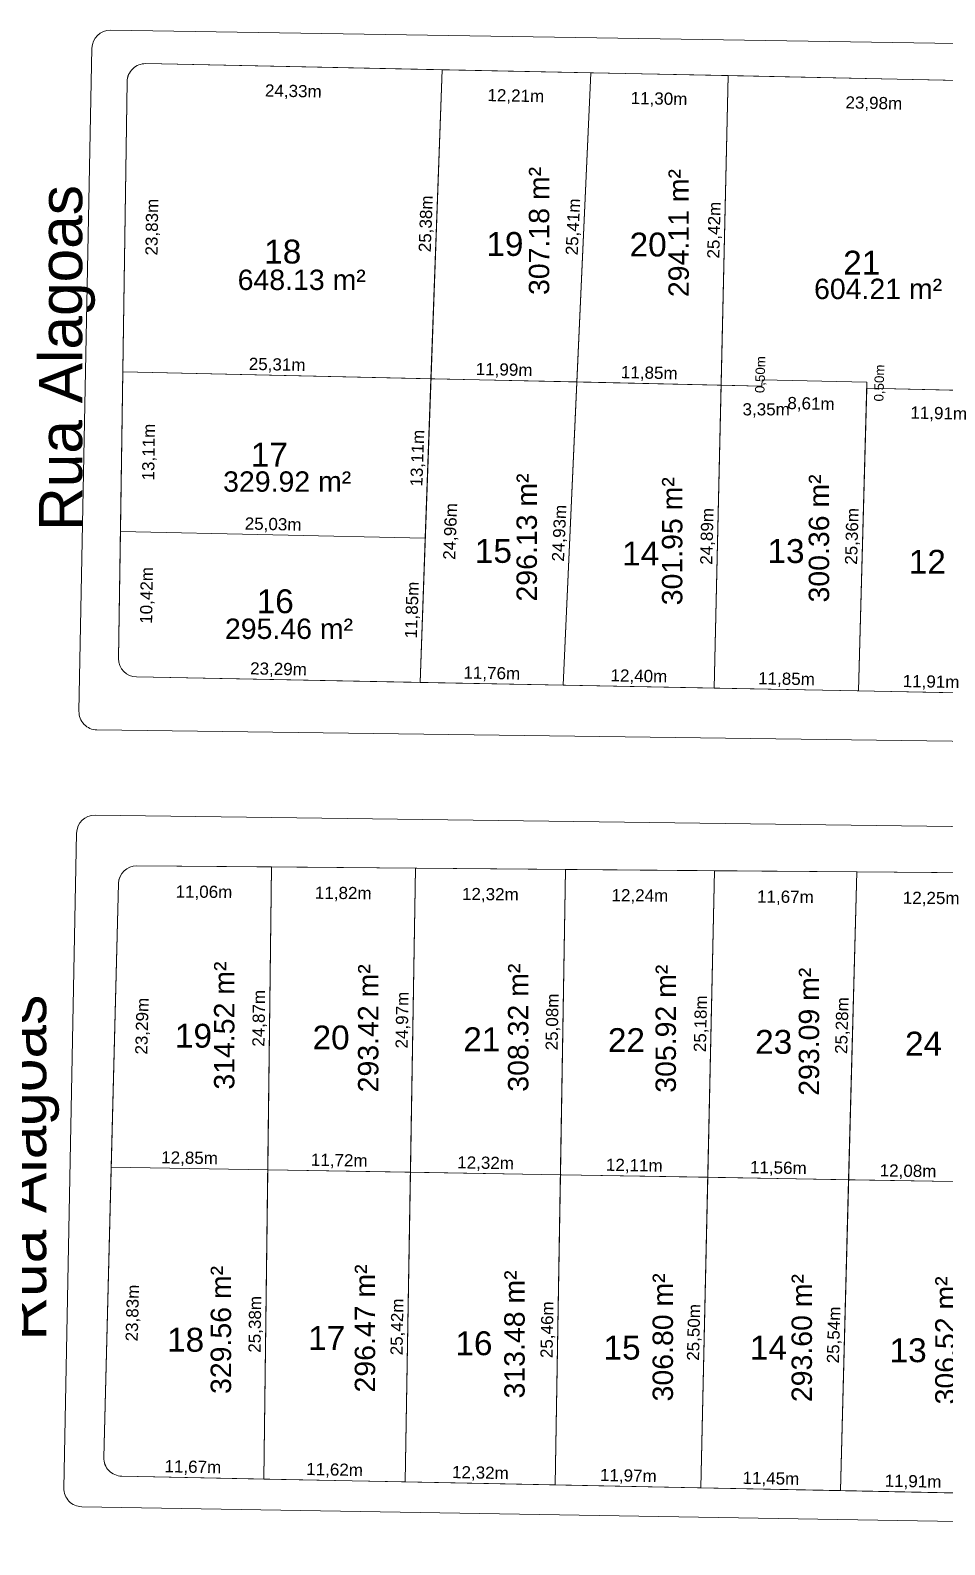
# Model space of a CAD drawing. Header units: metres. Extents: x 3808 to 8215, y 2374 to 6187.
# Drawn here: x 5228.1 to 5303.2, y 5438.9 to 5563.3 of the extents above; entities that cross this region are included whole.
import ezdxf
from ezdxf.enums import TextEntityAlignment as Align

# ---------------------------------------------------------------- set-up
doc = ezdxf.new("R2010")
doc.units = ezdxf.units.M
for name, color, linetype in [('Areas Lotes', 1, 'Continuous'), ('Calçada', 8, 'Continuous'), ('COTAS', 7, 'Continuous'), ('Lote', 7, 'Continuous'), ('Nome das Ruas', 7, 'Continuous'), ('Nº Lote', 7, 'Continuous'), ('quadras', 7, 'Continuous')]:
    doc.layers.add(name, color=color, linetype=linetype)
doc.styles.add('Arial', font='arial.ttf')
doc.dimstyles.new('Copy(2) of ISO-25', dxfattribs={"dimtxt": 1, "dimasz": 2.5, "dimexe": 1.25, "dimexo": 0.625, "dimgap": 0.2, "dimtad": 1, "dimtoh": 1, "dimlfac": 1, "dimzin": 1, "dimtxsty": 'Arial', "dimblk": 'NONE', "dimcen": 0, "dimse1": 1, "dimse2": 1, "dimsd1": 1, "dimsd2": 1, "dimclrt": 256, "dimaunit": 1, "dimadec": 3, "dimazin": 0, "dimtfac": 1, "dimtmove": 0, "dimatfit": 3, "dimldrblk": 'NONE', "dimfxl": 1, "dimtolj": 1, "dimtzin": 0, "dimarcsym": 0})

# ---------------------------------------------------------------- blocks, each defined once
blk = doc.blocks.new('*D816')
at = {"layer": 'Defpoints', "color": 0, "linetype": 'Continuous', "transparency": 16777216}
for p in [(5296.15, 5509.04), (5296.15, 5509.04), (5308.06, 5508.81)]:
    blk.add_point(p, dxfattribs=at)
at = {"layer": 'COTAS', "linetype": 'Continuous', "lineweight": 5, "transparency": 16777216, "insert": (5302.12, 5509.72), "char_height": 1, "attachment_point": 5, "rotation": 358.8921, "style": 'Arial'}
blk.add_mtext('\\A1;11,91m', dxfattribs=at)
blk = doc.blocks.new('_None')
blk = doc.blocks.new('*D817')
at = {"layer": 'Defpoints', "color": 0, "linetype": 'Continuous', "transparency": 16777216}
for p in [(5284.31, 5509.27), (5284.31, 5509.27), (5296.15, 5509.04)]:
    blk.add_point(p, dxfattribs=at)
at = {"layer": 'COTAS', "linetype": 'Continuous', "lineweight": 5, "transparency": 16777216, "insert": (5290.25, 5509.95), "char_height": 1, "attachment_point": 5, "rotation": 358.8921, "style": 'Arial'}
blk.add_mtext('\\A1;11,85m', dxfattribs=at)
blk = doc.blocks.new('*D818')
at = {"layer": 'Defpoints', "color": 0, "linetype": 'Continuous', "transparency": 16777216}
for p in [(5271.92, 5509.51), (5271.92, 5509.51), (5284.31, 5509.27)]:
    blk.add_point(p, dxfattribs=at)
at = {"layer": 'COTAS', "linetype": 'Continuous', "lineweight": 5, "transparency": 16777216, "insert": (5278.13, 5510.19), "char_height": 1, "attachment_point": 5, "rotation": 358.8921, "style": 'Arial'}
blk.add_mtext('\\A1;12,40m', dxfattribs=at)
blk = doc.blocks.new('*D819')
at = {"layer": 'Defpoints', "color": 0, "linetype": 'Continuous', "transparency": 16777216}
for p in [(5260.15, 5509.73), (5260.15, 5509.73), (5271.92, 5509.51)]:
    blk.add_point(p, dxfattribs=at)
at = {"layer": 'COTAS', "linetype": 'Continuous', "lineweight": 5, "transparency": 16777216, "insert": (5266.05, 5510.42), "char_height": 1, "attachment_point": 5, "rotation": 358.8921, "style": 'Arial'}
blk.add_mtext('\\A1;11,76m', dxfattribs=at)
blk = doc.blocks.new('*D820')
at = {"layer": 'Defpoints', "color": 0, "linetype": 'Continuous', "transparency": 16777216}
for p in [(5236.87, 5510.18), (5236.87, 5510.18), (5260.15, 5509.73)]:
    blk.add_point(p, dxfattribs=at)
at = {"layer": 'COTAS', "linetype": 'Continuous', "lineweight": 5, "transparency": 16777216, "insert": (5248.53, 5510.76), "char_height": 1, "attachment_point": 5, "rotation": 358.8921, "style": 'Arial'}
blk.add_mtext('\\A1;23,29m', dxfattribs=at)
blk = doc.blocks.new('*D821')
at = {"layer": 'Defpoints', "color": 0, "linetype": 'Continuous', "transparency": 16777216}
for p in [(5235.56, 5522.13), (5260.58, 5521.58), (5260.58, 5521.58)]:
    blk.add_point(p, dxfattribs=at)
at = {"layer": 'COTAS', "linetype": 'Continuous', "lineweight": 5, "transparency": 16777216, "insert": (5248.09, 5522.65), "char_height": 1, "attachment_point": 5, "rotation": 358.7334, "style": 'Arial'}
blk.add_mtext('\\A1;25,03m', dxfattribs=at)
blk = doc.blocks.new('*D822')
at = {"layer": 'Defpoints', "color": 0, "linetype": 'Continuous', "transparency": 16777216}
for p in [(5235.75, 5535.24), (5235.75, 5535.24), (5261.05, 5534.68)]:
    blk.add_point(p, dxfattribs=at)
at = {"layer": 'COTAS', "linetype": 'Continuous', "lineweight": 5, "transparency": 16777216, "insert": (5248.42, 5535.76), "char_height": 1, "attachment_point": 5, "rotation": 358.7334, "style": 'Arial'}
blk.add_mtext('\\A1;25,31m', dxfattribs=at)
blk = doc.blocks.new('*D823')
at = {"layer": 'Defpoints', "color": 0, "linetype": 'Continuous', "transparency": 16777216}
for p in [(5237.63, 5560.54), (5261.96, 5560.04), (5261.9, 5557.16)]:
    blk.add_point(p, dxfattribs=at)
at = {"layer": 'COTAS', "linetype": 'Continuous', "lineweight": 5, "transparency": 16777216, "insert": (5249.75, 5558.21), "char_height": 1, "attachment_point": 5, "rotation": 358.8198, "style": 'Arial'}
blk.add_mtext('\\A1;24,33m', dxfattribs=at)
blk = doc.blocks.new('*D824')
at = {"layer": 'Defpoints', "color": 0, "linetype": 'Continuous', "transparency": 16777216}
for p in [(5261.96, 5560.04), (5274.17, 5559.79), (5274.11, 5556.91)]:
    blk.add_point(p, dxfattribs=at)
at = {"layer": 'COTAS', "linetype": 'Continuous', "lineweight": 5, "transparency": 16777216, "insert": (5268.02, 5557.83), "char_height": 1, "attachment_point": 5, "rotation": 358.8198, "style": 'Arial'}
blk.add_mtext('\\A1;12,21m', dxfattribs=at)
blk = doc.blocks.new('*D825')
at = {"layer": 'Defpoints', "color": 0, "linetype": 'Continuous', "transparency": 16777216}
for p in [(5274.17, 5559.79), (5285.47, 5559.56), (5285.41, 5556.68)]:
    blk.add_point(p, dxfattribs=at)
at = {"layer": 'COTAS', "linetype": 'Continuous', "lineweight": 5, "transparency": 16777216, "insert": (5279.78, 5557.59), "char_height": 1, "attachment_point": 5, "rotation": 358.8198, "style": 'Arial'}
blk.add_mtext('\\A1;11,30m', dxfattribs=at)
blk = doc.blocks.new('*D826')
at = {"layer": 'Defpoints', "color": 0, "linetype": 'Continuous', "transparency": 16777216}
for p in [(5285.47, 5559.56), (5309.45, 5559.06), (5309.39, 5556.18)]:
    blk.add_point(p, dxfattribs=at)
at = {"layer": 'COTAS', "linetype": 'Continuous', "lineweight": 5, "transparency": 16777216, "insert": (5297.42, 5557.23), "char_height": 1, "attachment_point": 5, "rotation": 358.8198, "style": 'Arial'}
blk.add_mtext('\\A1;23,98m', dxfattribs=at)
blk = doc.blocks.new('*D835')
at = {"layer": 'Defpoints', "color": 0, "linetype": 'Continuous', "transparency": 16777216}
for p in [(5261.05, 5534.68), (5273.03, 5534.41), (5273.03, 5534.41)]:
    blk.add_point(p, dxfattribs=at)
at = {"layer": 'COTAS', "linetype": 'Continuous', "lineweight": 5, "transparency": 16777216, "insert": (5267.06, 5535.34), "char_height": 1, "attachment_point": 5, "rotation": 358.7334, "style": 'Arial'}
blk.add_mtext('\\A1;11,99m', dxfattribs=at)
blk = doc.blocks.new('*D836')
at = {"layer": 'Defpoints', "color": 0, "linetype": 'Continuous', "transparency": 16777216}
for p in [(5273.03, 5534.41), (5284.88, 5534.15), (5284.88, 5534.15)]:
    blk.add_point(p, dxfattribs=at)
at = {"layer": 'COTAS', "linetype": 'Continuous', "lineweight": 5, "transparency": 16777216, "insert": (5278.98, 5535.08), "char_height": 1, "attachment_point": 5, "rotation": 358.7334, "style": 'Arial'}
blk.add_mtext('\\A1;11,85m', dxfattribs=at)
blk = doc.blocks.new('*D837')
at = {"layer": 'Defpoints', "color": 0, "linetype": 'Continuous', "transparency": 16777216}
for p in [(5284.88, 5534.15), (5288.23, 5534.08), (5288.23, 5534.08)]:
    blk.add_point(p, dxfattribs=at)
at = {"layer": 'COTAS', "linetype": 'Continuous', "lineweight": 5, "transparency": 16777216, "insert": (5288.58, 5532.07), "char_height": 1, "attachment_point": 5, "style": 'Arial'}
blk.add_mtext('\\A1;3,35m', dxfattribs=at)
blk = doc.blocks.new('*D838')
at = {"layer": 'Defpoints', "color": 0, "linetype": 'Continuous', "transparency": 16777216}
for p in [(5288.25, 5534.57), (5296.85, 5534.38), (5296.79, 5531.65)]:
    blk.add_point(p, dxfattribs=at)
at = {"layer": 'COTAS', "linetype": 'Continuous', "lineweight": 5, "transparency": 16777216, "insert": (5292.26, 5532.55), "char_height": 1, "attachment_point": 5, "rotation": 358.7334, "style": 'Arial'}
blk.add_mtext('\\A1;8,61m', dxfattribs=at)
blk = doc.blocks.new('*D839')
at = {"layer": 'Defpoints', "color": 0, "linetype": 'Continuous', "transparency": 16777216}
for p in [(5296.84, 5533.88), (5308.75, 5533.62), (5308.68, 5530.83)]:
    blk.add_point(p, dxfattribs=at)
at = {"layer": 'COTAS', "linetype": 'Continuous', "lineweight": 5, "transparency": 16777216, "insert": (5302.75, 5531.76), "char_height": 1, "attachment_point": 5, "rotation": 358.7334, "style": 'Arial'}
blk.add_mtext('\\A1;11,91m', dxfattribs=at)
blk = doc.blocks.new('*D840')
at = {"layer": 'Defpoints', "color": 0, "linetype": 'Continuous', "transparency": 16777216}
for p in [(5288.83, 5535.24), (5289.34, 5534.72), (5289.36, 5535.22)]:
    blk.add_point(p, dxfattribs=at)
at = {"layer": 'COTAS', "linetype": 'Continuous', "lineweight": 5, "transparency": 16777216, "insert": (5288.16, 5535.01), "char_height": 0.78, "attachment_point": 5, "rotation": 88.4203, "style": 'Arial'}
blk.add_mtext('\\A1;0,50m', dxfattribs=at)
blk = doc.blocks.new('*D841')
at = {"layer": 'Defpoints', "color": 0, "linetype": 'Continuous', "transparency": 16777216}
for p in [(5298.61, 5534.55), (5299.12, 5534.03), (5299.13, 5534.53)]:
    blk.add_point(p, dxfattribs=at)
at = {"layer": 'COTAS', "linetype": 'Continuous', "lineweight": 5, "transparency": 16777216, "insert": (5297.93, 5534.32), "char_height": 0.78, "attachment_point": 5, "rotation": 88.4203, "style": 'Arial'}
blk.add_mtext('\\A1;0,50m', dxfattribs=at)
blk = doc.blocks.new('*D862')
at = {"layer": 'Defpoints', "color": 0, "linetype": 'Continuous', "transparency": 16777216}
for p in [(5285.47, 5559.56), (5285.47, 5559.56), (5284.88, 5534.15)]:
    blk.add_point(p, dxfattribs=at)
at = {"layer": 'COTAS', "linetype": 'Continuous', "lineweight": 5, "transparency": 16777216, "insert": (5284.38, 5546.87), "char_height": 1, "attachment_point": 5, "rotation": 88.6779, "style": 'Arial'}
blk.add_mtext('\\A1;25,42m', dxfattribs=at)
blk = doc.blocks.new('*D863')
at = {"layer": 'Defpoints', "color": 0, "linetype": 'Continuous', "transparency": 16777216}
for p in [(5274.17, 5559.79), (5274.17, 5559.79), (5273.03, 5534.41)]:
    blk.add_point(p, dxfattribs=at)
at = {"layer": 'COTAS', "linetype": 'Continuous', "lineweight": 5, "transparency": 16777216, "insert": (5272.8, 5547.14), "char_height": 1, "attachment_point": 5, "rotation": 87.4306, "style": 'Arial'}
blk.add_mtext('\\A1;25,41m', dxfattribs=at)
blk = doc.blocks.new('*D864')
at = {"layer": 'Defpoints', "color": 0, "linetype": 'Continuous', "transparency": 16777216}
for p in [(5261.96, 5560.04), (5261.96, 5560.04), (5261.05, 5534.68)]:
    blk.add_point(p, dxfattribs=at)
at = {"layer": 'COTAS', "linetype": 'Continuous', "lineweight": 5, "transparency": 16777216, "insert": (5260.71, 5547.39), "char_height": 1, "attachment_point": 5, "rotation": 87.9425, "style": 'Arial'}
blk.add_mtext('\\A1;25,38m', dxfattribs=at)
blk = doc.blocks.new('*D865')
at = {"layer": 'Defpoints', "color": 0, "linetype": 'Continuous', "transparency": 16777216}
for p in [(5261.05, 5534.68), (5260.58, 5521.58), (5260.58, 5521.58)]:
    blk.add_point(p, dxfattribs=at)
at = {"layer": 'COTAS', "linetype": 'Continuous', "lineweight": 5, "transparency": 16777216, "insert": (5260.02, 5528.15), "char_height": 1, "attachment_point": 5, "rotation": 87.9425, "style": 'Arial'}
blk.add_mtext('\\A1;13,11m', dxfattribs=at)
blk = doc.blocks.new('*D866')
at = {"layer": 'Defpoints', "color": 0, "linetype": 'Continuous', "transparency": 16777216}
for p in [(5260.58, 5521.58), (5260.15, 5509.73), (5260.15, 5509.73)]:
    blk.add_point(p, dxfattribs=at)
at = {"layer": 'COTAS', "linetype": 'Continuous', "lineweight": 5, "transparency": 16777216, "insert": (5259.57, 5515.68), "char_height": 1, "attachment_point": 5, "rotation": 87.9425, "style": 'Arial'}
blk.add_mtext('\\A1;11,85m', dxfattribs=at)
blk = doc.blocks.new('*D867')
at = {"layer": 'Defpoints', "color": 0, "linetype": 'Continuous', "transparency": 16777216}
for p in [(5261.05, 5534.68), (5263.97, 5534.57), (5260.15, 5509.73)]:
    blk.add_point(p, dxfattribs=at)
at = {"layer": 'COTAS', "linetype": 'Continuous', "lineweight": 5, "transparency": 16777216, "insert": (5262.72, 5522.13), "char_height": 1, "attachment_point": 5, "rotation": 87.9425, "style": 'Arial'}
blk.add_mtext('\\A1;24,96m', dxfattribs=at)
blk = doc.blocks.new('*D868')
at = {"layer": 'Defpoints', "color": 0, "linetype": 'Continuous', "transparency": 16777216}
for p in [(5273.03, 5534.41), (5271.92, 5509.51), (5271.92, 5509.51)]:
    blk.add_point(p, dxfattribs=at)
at = {"layer": 'COTAS', "linetype": 'Continuous', "lineweight": 5, "transparency": 16777216, "insert": (5271.67, 5521.99), "char_height": 1, "attachment_point": 5, "rotation": 87.4306, "style": 'Arial'}
blk.add_mtext('\\A1;24,93m', dxfattribs=at)
blk = doc.blocks.new('*D869')
at = {"layer": 'Defpoints', "color": 0, "linetype": 'Continuous', "transparency": 16777216}
for p in [(5284.88, 5534.15), (5284.31, 5509.27), (5284.31, 5509.27)]:
    blk.add_point(p, dxfattribs=at)
at = {"layer": 'COTAS', "linetype": 'Continuous', "lineweight": 5, "transparency": 16777216, "insert": (5283.8, 5521.73), "char_height": 1, "attachment_point": 5, "rotation": 88.6779, "style": 'Arial'}
blk.add_mtext('\\A1;24,89m', dxfattribs=at)
blk = doc.blocks.new('*D870')
at = {"layer": 'Defpoints', "color": 0, "linetype": 'Continuous', "transparency": 16777216}
for p in [(5296.85, 5534.38), (5296.15, 5509.04), (5296.15, 5509.04)]:
    blk.add_point(p, dxfattribs=at)
at = {"layer": 'COTAS', "linetype": 'Continuous', "lineweight": 5, "transparency": 16777216, "insert": (5295.7, 5521.73), "char_height": 1, "attachment_point": 5, "rotation": 88.4203, "style": 'Arial'}
blk.add_mtext('\\A1;25,36m', dxfattribs=at)
blk = doc.blocks.new('*D881')
at = {"layer": 'Defpoints', "color": 0, "linetype": 'Continuous', "transparency": 16777216}
for p in [(5235.56, 5522.13), (5238.65, 5522.08), (5235.4, 5511.71)]:
    blk.add_point(p, dxfattribs=at)
at = {"layer": 'COTAS', "linetype": 'Continuous', "lineweight": 5, "transparency": 16777216, "insert": (5237.78, 5516.88), "char_height": 1, "attachment_point": 5, "rotation": 89.1522, "style": 'Arial'}
blk.add_mtext('\\A1;10,42m', dxfattribs=at)
blk = doc.blocks.new('*D882')
at = {"layer": 'Defpoints', "color": 0, "linetype": 'Continuous', "transparency": 16777216}
for p in [(5235.75, 5535.24), (5238.85, 5535.19), (5235.56, 5522.13)]:
    blk.add_point(p, dxfattribs=at)
at = {"layer": 'COTAS', "linetype": 'Continuous', "lineweight": 5, "transparency": 16777216, "insert": (5237.95, 5528.65), "char_height": 1, "attachment_point": 5, "rotation": 89.1522, "style": 'Arial'}
blk.add_mtext('\\A1;13,11m', dxfattribs=at)
blk = doc.blocks.new('*D883')
at = {"layer": 'Defpoints', "color": 0, "linetype": 'Continuous', "transparency": 16777216}
for p in [(5236.1, 5559.07), (5239.2, 5559.02), (5235.75, 5535.24)]:
    blk.add_point(p, dxfattribs=at)
at = {"layer": 'COTAS', "linetype": 'Continuous', "lineweight": 5, "transparency": 16777216, "insert": (5238.22, 5547.12), "char_height": 1, "attachment_point": 5, "rotation": 89.1522, "style": 'Arial'}
blk.add_mtext('\\A1;23,83m', dxfattribs=at)
blk = doc.blocks.new('*D893')
at = {"layer": 'Defpoints', "color": 0, "linetype": 'Continuous', "transparency": 16777216}
for p in [(5294.67, 5443.38), (5294.67, 5443.38), (5306.58, 5443.14)]:
    blk.add_point(p, dxfattribs=at)
at = {"layer": 'COTAS', "linetype": 'Continuous', "lineweight": 5, "transparency": 16777216, "insert": (5300.64, 5444.06), "char_height": 1, "attachment_point": 5, "rotation": 358.8486, "style": 'Arial'}
blk.add_mtext('\\A1;11,91m', dxfattribs=at)
blk = doc.blocks.new('*D894')
at = {"layer": 'Defpoints', "color": 0, "linetype": 'Continuous', "transparency": 16777216}
for p in [(5283.23, 5443.61), (5283.23, 5443.61), (5294.67, 5443.38)]:
    blk.add_point(p, dxfattribs=at)
at = {"layer": 'COTAS', "linetype": 'Continuous', "lineweight": 5, "transparency": 16777216, "insert": (5288.97, 5444.3), "char_height": 1, "attachment_point": 5, "rotation": 358.8486, "style": 'Arial'}
blk.add_mtext('\\A1;11,45m', dxfattribs=at)
blk = doc.blocks.new('*D895')
at = {"layer": 'Defpoints', "color": 0, "linetype": 'Continuous', "transparency": 16777216}
for p in [(5271.26, 5443.85), (5271.26, 5443.85), (5283.23, 5443.61)]:
    blk.add_point(p, dxfattribs=at)
at = {"layer": 'COTAS', "linetype": 'Continuous', "lineweight": 5, "transparency": 16777216, "insert": (5277.26, 5444.53), "char_height": 1, "attachment_point": 5, "rotation": 358.8486, "style": 'Arial'}
blk.add_mtext('\\A1;11,97m', dxfattribs=at)
blk = doc.blocks.new('*D896')
at = {"layer": 'Defpoints', "color": 0, "linetype": 'Continuous', "transparency": 16777216}
for p in [(5258.94, 5444.1), (5258.94, 5444.1), (5271.26, 5443.85)]:
    blk.add_point(p, dxfattribs=at)
at = {"layer": 'COTAS', "linetype": 'Continuous', "lineweight": 5, "transparency": 16777216, "insert": (5265.11, 5444.77), "char_height": 1, "attachment_point": 5, "rotation": 358.8486, "style": 'Arial'}
blk.add_mtext('\\A1;12,32m', dxfattribs=at)
blk = doc.blocks.new('*D897')
at = {"layer": 'Defpoints', "color": 0, "linetype": 'Continuous', "transparency": 16777216}
for p in [(5247.32, 5444.33), (5247.32, 5444.33), (5258.94, 5444.1)]:
    blk.add_point(p, dxfattribs=at)
at = {"layer": 'COTAS', "linetype": 'Continuous', "lineweight": 5, "transparency": 16777216, "insert": (5253.14, 5445.02), "char_height": 1, "attachment_point": 5, "rotation": 358.8486, "style": 'Arial'}
blk.add_mtext('\\A1;11,62m', dxfattribs=at)
blk = doc.blocks.new('*D898')
at = {"layer": 'Defpoints', "color": 0, "linetype": 'Continuous', "transparency": 16777216}
for p in [(5235.65, 5444.57), (5235.65, 5444.57), (5247.32, 5444.33)]:
    blk.add_point(p, dxfattribs=at)
at = {"layer": 'COTAS', "linetype": 'Continuous', "lineweight": 5, "transparency": 16777216, "insert": (5241.5, 5445.25), "char_height": 1, "attachment_point": 5, "rotation": 358.8486, "style": 'Arial'}
blk.add_mtext('\\A1;11,67m', dxfattribs=at)
blk = doc.blocks.new('*D899')
at = {"layer": 'Defpoints', "color": 0, "linetype": 'Continuous', "transparency": 16777216}
for p in [(5234.8, 5469.93), (5247.64, 5469.71), (5247.64, 5469.71)]:
    blk.add_point(p, dxfattribs=at)
at = {"layer": 'COTAS', "linetype": 'Continuous', "lineweight": 5, "transparency": 16777216, "insert": (5241.23, 5470.62), "char_height": 1, "attachment_point": 5, "rotation": 359.0329, "style": 'Arial'}
blk.add_mtext('\\A1;12,85m', dxfattribs=at)
blk = doc.blocks.new('*D900')
at = {"layer": 'Defpoints', "color": 0, "linetype": 'Continuous', "transparency": 16777216}
for p in [(5247.64, 5469.71), (5259.36, 5469.52), (5259.36, 5469.52)]:
    blk.add_point(p, dxfattribs=at)
at = {"layer": 'COTAS', "linetype": 'Continuous', "lineweight": 5, "transparency": 16777216, "insert": (5253.52, 5470.42), "char_height": 1, "attachment_point": 5, "rotation": 359.0329, "style": 'Arial'}
blk.add_mtext('\\A1;11,72m', dxfattribs=at)
blk = doc.blocks.new('*D901')
at = {"layer": 'Defpoints', "color": 0, "linetype": 'Continuous', "transparency": 16777216}
for p in [(5259.36, 5469.52), (5271.68, 5469.31), (5271.68, 5469.31)]:
    blk.add_point(p, dxfattribs=at)
at = {"layer": 'COTAS', "linetype": 'Continuous', "lineweight": 5, "transparency": 16777216, "insert": (5265.54, 5470.21), "char_height": 1, "attachment_point": 5, "rotation": 359.0329, "style": 'Arial'}
blk.add_mtext('\\A1;12,32m', dxfattribs=at)
blk = doc.blocks.new('*D902')
at = {"layer": 'Defpoints', "color": 0, "linetype": 'Continuous', "transparency": 16777216}
for p in [(5271.68, 5469.31), (5283.79, 5469.1), (5283.79, 5469.1)]:
    blk.add_point(p, dxfattribs=at)
at = {"layer": 'COTAS', "linetype": 'Continuous', "lineweight": 5, "transparency": 16777216, "insert": (5277.75, 5470.01), "char_height": 1, "attachment_point": 5, "rotation": 359.0329, "style": 'Arial'}
blk.add_mtext('\\A1;12,11m', dxfattribs=at)
blk = doc.blocks.new('*D903')
at = {"layer": 'Defpoints', "color": 0, "linetype": 'Continuous', "transparency": 16777216}
for p in [(5283.79, 5469.1), (5295.35, 5468.91), (5295.35, 5468.91)]:
    blk.add_point(p, dxfattribs=at)
at = {"layer": 'COTAS', "linetype": 'Continuous', "lineweight": 5, "transparency": 16777216, "insert": (5289.58, 5469.81), "char_height": 1, "attachment_point": 5, "rotation": 359.0329, "style": 'Arial'}
blk.add_mtext('\\A1;11,56m', dxfattribs=at)
blk = doc.blocks.new('*D904')
at = {"layer": 'Defpoints', "color": 0, "linetype": 'Continuous', "transparency": 16777216}
for p in [(5294.18, 5468.85), (5306.26, 5468.65), (5306.26, 5468.65)]:
    blk.add_point(p, dxfattribs=at)
at = {"layer": 'COTAS', "linetype": 'Continuous', "lineweight": 5, "transparency": 16777216, "insert": (5300.23, 5469.55), "char_height": 1, "attachment_point": 5, "rotation": 359.0329, "style": 'Arial'}
blk.add_mtext('\\A1;12,08m', dxfattribs=at)
blk = doc.blocks.new('*D913')
at = {"layer": 'Defpoints', "color": 0, "linetype": 'Continuous', "transparency": 16777216}
for p in [(5236.9, 5494.68), (5247.96, 5494.58), (5247.94, 5491.61)]:
    blk.add_point(p, dxfattribs=at)
at = {"layer": 'COTAS', "linetype": 'Continuous', "lineweight": 5, "transparency": 16777216, "insert": (5242.41, 5492.46), "char_height": 1, "attachment_point": 5, "rotation": 359.5151, "style": 'Arial'}
blk.add_mtext('\\A1;11,06m', dxfattribs=at)
blk = doc.blocks.new('*D914')
at = {"layer": 'Defpoints', "color": 0, "linetype": 'Continuous', "transparency": 16777216}
for p in [(5247.96, 5494.58), (5259.78, 5494.48), (5259.76, 5491.51)]:
    blk.add_point(p, dxfattribs=at)
at = {"layer": 'COTAS', "linetype": 'Continuous', "lineweight": 5, "transparency": 16777216, "insert": (5253.85, 5492.36), "char_height": 1, "attachment_point": 5, "rotation": 359.5151, "style": 'Arial'}
blk.add_mtext('\\A1;11,82m', dxfattribs=at)
blk = doc.blocks.new('*D915')
at = {"layer": 'Defpoints', "color": 0, "linetype": 'Continuous', "transparency": 16777216}
for p in [(5259.78, 5494.48), (5272.1, 5494.38), (5272.08, 5491.41)]:
    blk.add_point(p, dxfattribs=at)
at = {"layer": 'COTAS', "linetype": 'Continuous', "lineweight": 5, "transparency": 16777216, "insert": (5265.93, 5492.26), "char_height": 1, "attachment_point": 5, "rotation": 359.5151, "style": 'Arial'}
blk.add_mtext('\\A1;12,32m', dxfattribs=at)
blk = doc.blocks.new('*D916')
at = {"layer": 'Defpoints', "color": 0, "linetype": 'Continuous', "transparency": 16777216}
for p in [(5272.1, 5494.38), (5284.35, 5494.28), (5284.32, 5491.3)]:
    blk.add_point(p, dxfattribs=at)
at = {"layer": 'COTAS', "linetype": 'Continuous', "lineweight": 5, "transparency": 16777216, "insert": (5278.21, 5492.16), "char_height": 1, "attachment_point": 5, "rotation": 359.5151, "style": 'Arial'}
blk.add_mtext('\\A1;12,24m', dxfattribs=at)
blk = doc.blocks.new('*D917')
at = {"layer": 'Defpoints', "color": 0, "linetype": 'Continuous', "transparency": 16777216}
for p in [(5284.35, 5494.28), (5296.02, 5494.18), (5295.99, 5491.2)]:
    blk.add_point(p, dxfattribs=at)
at = {"layer": 'COTAS', "linetype": 'Continuous', "lineweight": 5, "transparency": 16777216, "insert": (5290.16, 5492.05), "char_height": 1, "attachment_point": 5, "rotation": 359.5151, "style": 'Arial'}
blk.add_mtext('\\A1;11,67m', dxfattribs=at)
blk = doc.blocks.new('*D918')
at = {"layer": 'Defpoints', "color": 0, "linetype": 'Continuous', "transparency": 16777216}
for p in [(5296.02, 5494.18), (5308.27, 5494.07), (5308.25, 5491.1)]:
    blk.add_point(p, dxfattribs=at)
at = {"layer": 'COTAS', "linetype": 'Continuous', "lineweight": 5, "transparency": 16777216, "insert": (5302.13, 5491.95), "char_height": 1, "attachment_point": 5, "rotation": 359.5151, "style": 'Arial'}
blk.add_mtext('\\A1;12,25m', dxfattribs=at)
blk = doc.blocks.new('*D927')
at = {"layer": 'Defpoints', "color": 0, "linetype": 'Continuous', "transparency": 16777216}
for p in [(5235.39, 5493.22), (5234.8, 5469.93), (5237.91, 5469.85)]:
    blk.add_point(p, dxfattribs=at)
at = {"layer": 'COTAS', "linetype": 'Continuous', "lineweight": 5, "transparency": 16777216, "insert": (5237.41, 5481.51), "char_height": 1, "attachment_point": 5, "rotation": 88.5309, "style": 'Arial'}
blk.add_mtext('\\A1;23,29m', dxfattribs=at)
blk = doc.blocks.new('*D928')
at = {"layer": 'Defpoints', "color": 0, "linetype": 'Continuous', "transparency": 16777216}
for p in [(5234.8, 5469.93), (5234.18, 5446.1), (5237.11, 5446.03)]:
    blk.add_point(p, dxfattribs=at)
at = {"layer": 'COTAS', "linetype": 'Continuous', "lineweight": 5, "transparency": 16777216, "insert": (5236.62, 5457.96), "char_height": 1, "attachment_point": 5, "rotation": 88.5309, "style": 'Arial'}
blk.add_mtext('\\A1;23,83m', dxfattribs=at)
blk = doc.blocks.new('*D929')
at = {"layer": 'Defpoints', "color": 0, "linetype": 'Continuous', "transparency": 16777216}
for p in [(5247.96, 5494.58), (5247.96, 5494.58), (5247.64, 5469.71)]:
    blk.add_point(p, dxfattribs=at)
at = {"layer": 'COTAS', "linetype": 'Continuous', "lineweight": 5, "transparency": 16777216, "insert": (5247, 5482.16), "char_height": 1, "attachment_point": 5, "rotation": 89.2685, "style": 'Arial'}
blk.add_mtext('\\A1;24,87m', dxfattribs=at)
blk = doc.blocks.new('*D930')
at = {"layer": 'Defpoints', "color": 0, "linetype": 'Continuous', "transparency": 16777216}
for p in [(5259.78, 5494.48), (5259.36, 5469.52), (5259.36, 5469.52)]:
    blk.add_point(p, dxfattribs=at)
at = {"layer": 'COTAS', "linetype": 'Continuous', "lineweight": 5, "transparency": 16777216, "insert": (5258.77, 5482.01), "char_height": 1, "attachment_point": 5, "rotation": 89.0353, "style": 'Arial'}
blk.add_mtext('\\A1;24,97m', dxfattribs=at)
blk = doc.blocks.new('*D931')
at = {"layer": 'Defpoints', "color": 0, "linetype": 'Continuous', "transparency": 16777216}
for p in [(5272.1, 5494.38), (5271.68, 5469.31), (5271.68, 5469.31)]:
    blk.add_point(p, dxfattribs=at)
at = {"layer": 'COTAS', "linetype": 'Continuous', "lineweight": 5, "transparency": 16777216, "insert": (5271.09, 5481.86), "char_height": 1, "attachment_point": 5, "rotation": 89.0385, "style": 'Arial'}
blk.add_mtext('\\A1;25,08m', dxfattribs=at)
blk = doc.blocks.new('*D932')
at = {"layer": 'Defpoints', "color": 0, "linetype": 'Continuous', "transparency": 16777216}
for p in [(5271.68, 5469.31), (5271.26, 5443.85), (5271.26, 5443.85)]:
    blk.add_point(p, dxfattribs=at)
at = {"layer": 'COTAS', "linetype": 'Continuous', "lineweight": 5, "transparency": 16777216, "insert": (5270.67, 5456.59), "char_height": 1, "attachment_point": 5, "rotation": 89.0385, "style": 'Arial'}
blk.add_mtext('\\A1;25,46m', dxfattribs=at)
blk = doc.blocks.new('*D933')
at = {"layer": 'Defpoints', "color": 0, "linetype": 'Continuous', "transparency": 16777216}
for p in [(5259.36, 5469.52), (5258.94, 5444.1), (5258.94, 5444.1)]:
    blk.add_point(p, dxfattribs=at)
at = {"layer": 'COTAS', "linetype": 'Continuous', "lineweight": 5, "transparency": 16777216, "insert": (5258.35, 5456.82), "char_height": 1, "attachment_point": 5, "rotation": 89.0353, "style": 'Arial'}
blk.add_mtext('\\A1;25,42m', dxfattribs=at)
blk = doc.blocks.new('*D934')
at = {"layer": 'Defpoints', "color": 0, "linetype": 'Continuous', "transparency": 16777216}
for p in [(5247.64, 5469.71), (5247.32, 5444.33), (5247.32, 5444.33)]:
    blk.add_point(p, dxfattribs=at)
at = {"layer": 'COTAS', "linetype": 'Continuous', "lineweight": 5, "transparency": 16777216, "insert": (5246.68, 5457.03), "char_height": 1, "attachment_point": 5, "rotation": 89.2685, "style": 'Arial'}
blk.add_mtext('\\A1;25,38m', dxfattribs=at)
blk = doc.blocks.new('*D935')
at = {"layer": 'Defpoints', "color": 0, "linetype": 'Continuous', "transparency": 16777216}
for p in [(5284.35, 5494.28), (5284.35, 5494.28), (5283.79, 5469.1)]:
    blk.add_point(p, dxfattribs=at)
at = {"layer": 'COTAS', "linetype": 'Continuous', "lineweight": 5, "transparency": 16777216, "insert": (5283.27, 5481.71), "char_height": 1, "attachment_point": 5, "rotation": 88.7357, "style": 'Arial'}
blk.add_mtext('\\A1;25,18m', dxfattribs=at)
blk = doc.blocks.new('*D936')
at = {"layer": 'Defpoints', "color": 0, "linetype": 'Continuous', "transparency": 16777216}
for p in [(5283.79, 5469.1), (5283.23, 5443.61), (5283.23, 5443.61)]:
    blk.add_point(p, dxfattribs=at)
at = {"layer": 'COTAS', "linetype": 'Continuous', "lineweight": 5, "transparency": 16777216, "insert": (5282.71, 5456.37), "char_height": 1, "attachment_point": 5, "rotation": 88.7357, "style": 'Arial'}
blk.add_mtext('\\A1;25,50m', dxfattribs=at)
blk = doc.blocks.new('*D937')
at = {"layer": 'Defpoints', "color": 0, "linetype": 'Continuous', "transparency": 16777216}
for p in [(5295.35, 5468.91), (5294.67, 5443.38), (5294.67, 5443.38)]:
    blk.add_point(p, dxfattribs=at)
at = {"layer": 'COTAS', "linetype": 'Continuous', "lineweight": 5, "transparency": 16777216, "insert": (5294.21, 5456.16), "char_height": 1, "attachment_point": 5, "rotation": 88.4831, "style": 'Arial'}
blk.add_mtext('\\A1;25,54m', dxfattribs=at)
blk = doc.blocks.new('*D938')
at = {"layer": 'Defpoints', "color": 0, "linetype": 'Continuous', "transparency": 16777216}
for p in [(5296.02, 5494.18), (5296.02, 5494.18), (5295.35, 5468.91)]:
    blk.add_point(p, dxfattribs=at)
at = {"layer": 'COTAS', "linetype": 'Continuous', "lineweight": 5, "transparency": 16777216, "insert": (5294.88, 5481.56), "char_height": 1, "attachment_point": 5, "rotation": 88.4831, "style": 'Arial'}
blk.add_mtext('\\A1;25,28m', dxfattribs=at)

msp = doc.modelspace()

# ---------------------------------------------------------------- linework, layer by layer
at = {"layer": 'Calçada', "linetype": 'Continuous', "lineweight": 5}
for p, q in [((5234.733, 5563.283), (5418.398, 5560.388)), ((5233.21, 5561.812), (5232.147, 5507.369)), ((5233.627, 5505.839), (5417.293, 5503.428)), ((5233.471, 5498.841), (5417.136, 5496.43)), ((5231.951, 5497.37), (5230.901, 5443.588)), ((5416.019, 5438.937), (5232.375, 5442.059))]:
    msp.add_line(p, q, dxfattribs=at)
for centre, start, end in [((5234.71, 5561.783), 89.09706, 178.88114), ((5233.646, 5507.339), 178.88114, 269.24785), ((5233.451, 5497.341), 89.24785, 178.88114), ((5232.401, 5443.559), 178.88114, 269.02606)]:
    msp.add_arc(centre, 1.5, start, end, dxfattribs=at)
at = {"layer": 'Lote', "lineweight": 5}
for p, q in [((5261.962, 5560.042), (5260.155, 5509.734)), ((5271.916, 5509.507), (5274.172, 5559.791)), ((5284.309, 5509.267), (5285.469, 5559.558)), ((5288.232, 5534.075), (5235.749, 5535.235)), ((5288.246, 5534.575), (5288.232, 5534.075)), ((5296.853, 5534.385), (5288.246, 5534.575)), ((5296.853, 5534.385), (5296.154, 5509.038)), ((5328.871, 5533.177), (5296.839, 5533.885)), ((5260.58, 5521.576), (5235.555, 5522.129)), ((5247.32, 5444.331), (5247.961, 5494.585)), ((5258.936, 5444.097), (5259.785, 5494.485)), ((5271.257, 5443.85), (5272.105, 5494.381)), ((5283.227, 5443.609), (5284.346, 5494.277)), ((5294.674, 5443.379), (5296.019, 5494.178)), ((5303.933, 5468.763), (5234.796, 5469.93))]:
    msp.add_line(p, q, dxfattribs=at)
at = {"layer": 'Lote', "linetype": 'Continuous', "lineweight": 5}
msp.add_line((5259.785, 5494.485), (5259.364, 5469.515), dxfattribs=at)
at = {"layer": 'Lote', "linetype": 'Continuous', "lineweight": 5, "flags": 128}
for points in [[(5261.051, 5534.676), (5261.962, 5560.042), (5237.632, 5560.544, 0.4159136), (5236.102, 5559.066), (5235.749, 5535.235)], [(5260.155, 5509.734), (5260.58, 5521.576), (5235.555, 5522.129), (5235.401, 5511.706, 0.4128849), (5236.872, 5510.184)], [(5247.644, 5469.713), (5247.961, 5494.585), (5236.905, 5494.678, 0.4091913), (5235.393, 5493.217), (5234.796, 5469.93)], [(5234.185, 5446.104, 0.4158383), (5235.654, 5444.565), (5247.32, 5444.331), (5247.644, 5469.713), (5234.796, 5469.93)]]:
    msp.add_lwpolyline(points, format="xyb", close=True, dxfattribs=at)
for points in [[(5274.172, 5559.791), (5261.962, 5560.042), (5261.051, 5534.676), (5273.033, 5534.411)], [(5284.883, 5534.149), (5285.469, 5559.558), (5274.172, 5559.791), (5273.033, 5534.411)], [(5296.853, 5534.385), (5296.839, 5533.885), (5308.745, 5533.622), (5309.447, 5559.064), (5285.469, 5559.558), (5284.883, 5534.149), (5288.232, 5534.075), (5288.246, 5534.575)], [(5260.58, 5521.576), (5261.051, 5534.676), (5235.749, 5535.235), (5235.555, 5522.129)], [(5260.155, 5509.734), (5271.916, 5509.507), (5273.033, 5534.411), (5261.051, 5534.676)], [(5271.916, 5509.507), (5284.309, 5509.267), (5284.883, 5534.149), (5273.033, 5534.411)], [(5284.309, 5509.267), (5296.154, 5509.038), (5296.853, 5534.385), (5288.246, 5534.575), (5288.232, 5534.075), (5284.883, 5534.149)], [(5308.745, 5533.622), (5296.839, 5533.885), (5296.154, 5509.038), (5308.061, 5508.808)], [(5259.785, 5494.485), (5247.961, 5494.585), (5247.644, 5469.713), (5259.364, 5469.515)], [(5271.684, 5469.307), (5272.105, 5494.381), (5259.785, 5494.485), (5259.364, 5469.515)], [(5283.79, 5469.103), (5284.346, 5494.277), (5272.105, 5494.381), (5271.684, 5469.307)], [(5295.35, 5468.908), (5296.019, 5494.178), (5284.346, 5494.277), (5283.79, 5469.103)], [(5247.32, 5444.331), (5258.936, 5444.097), (5259.364, 5469.515), (5247.644, 5469.713)], [(5258.936, 5444.097), (5271.257, 5443.85), (5271.684, 5469.307), (5259.364, 5469.515)], [(5271.257, 5443.85), (5283.227, 5443.609), (5283.79, 5469.103), (5271.684, 5469.307)], [(5295.35, 5468.908), (5283.79, 5469.103), (5283.227, 5443.609), (5294.674, 5443.379)]]:
    msp.add_lwpolyline(points, close=True, dxfattribs=at)
for points in [[(5307.545, 5472.198), (5308.271, 5494.075), (5296.019, 5494.178), (5295.35, 5468.908), (5303.933, 5468.763)], [(5303.933, 5468.763), (5295.35, 5468.908), (5294.674, 5443.379), (5306.58, 5443.14), (5307.313, 5465.21)]]:
    msp.add_lwpolyline(points, dxfattribs=at)
at = {"layer": 'quadras', "lineweight": 5}
for p, q in [((5414.079, 5556.909), (5237.632, 5560.544)), ((5236.102, 5559.066), (5235.401, 5511.706)), ((5236.872, 5510.184), (5412.976, 5506.779)), ((5236.905, 5494.678), (5414.588, 5493.175)), ((5234.185, 5446.104), (5235.393, 5493.217)), ((5413.696, 5440.987), (5235.654, 5444.565))]:
    msp.add_line(p, q, dxfattribs=at)
for centre, start, end in [((5237.601, 5559.044), 88.81979, 179.15215), ((5236.901, 5511.684), 179.15215, 268.89212), ((5236.892, 5493.179), 89.51513, 178.53093), ((5235.684, 5446.065), 178.53093, 268.84858)]:
    msp.add_arc(centre, 1.5, start, end, dxfattribs=at)

# ---------------------------------------------------------------- texts
at = {"layer": 'Areas Lotes', "lineweight": 5, "style": 'Arial'}
for s, p in [('307.18 m²', (5270.764, 5541.549)), ('294.11 m²', (5282.227, 5541.375)), ('296.13 m²', (5269.752, 5516.379)), ('301.95 m²', (5281.696, 5516.072)), ('300.36 m²', (5293.749, 5516.3)), ('314.52 m²', (5244.91, 5476.302)), ('293.42 m²', (5256.735, 5476.079)), ('308.32 m²', (5269.051, 5476.13)), ('305.92 m²', (5281.168, 5476.047)), ('293.09 m²', (5292.93, 5475.798)), ('329.56 m²', (5244.637, 5451.313)), ('296.47 m²', (5256.468, 5451.435)), ('313.48 m²', (5268.746, 5450.945)), ('306.80 m²', (5280.927, 5450.703)), ('293.60 m²', (5292.338, 5450.646)), ('306.52 m²', (5304.131, 5450.455))]:
    msp.add_text(s, height=1.6726, rotation=90, dxfattribs=at).set_placement(p)
at = {"layer": 'Areas Lotes', "linetype": 'Continuous', "lineweight": 5, "style": 'Arial'}
for s, p in [('648.13 m²', (5245.18, 5541.959)), ('604.21 m²', (5292.511, 5541.213)), ('329.92 m²', (5243.986, 5525.394)), ('295.46 m²', (5244.135, 5513.306))]:
    msp.add_text(s, height=1.6726, dxfattribs=at).set_placement(p)
at = {"layer": 'Nome das Ruas', "lineweight": 5, "style": 'Arial'}
for p in [(5232.413, 5522.183, 165.916), (5229.457, 5455.701, 165.916)]:
    msp.add_text('Rua Alagoas', height=3.55, rotation=90, dxfattribs=at).set_placement(p)
at = {"layer": 'Nº Lote', "linetype": 'Continuous', "lineweight": 5, "style": 'Arial'}
for s, p in [('18', (5248.883, 5544.134)), ('19', (5267.125, 5544.758)), ('20', (5278.887, 5544.71)), ('21', (5296.427, 5543.224)), ('17', (5247.783, 5527.466)), ('15', (5266.182, 5519.555)), ('14', (5278.274, 5519.343)), ('13', (5290.213, 5519.544)), ('12', (5301.815, 5518.662)), ('16', (5248.263, 5515.423)), ('19', (5241.551, 5479.748)), ('20', (5252.851, 5479.604)), ('21', (5265.23, 5479.46)), ('22', (5277.106, 5479.388)), ('23', (5289.197, 5479.244)), ('24', (5301.505, 5479.101)), ('18', (5240.904, 5454.786)), ('17', (5252.491, 5454.93)), ('16', (5264.583, 5454.499)), ('15', (5276.746, 5454.139)), ('14', (5288.766, 5454.139)), ('13', (5300.24, 5453.923))]:
    msp.add_text(s, height=1.96, dxfattribs=at).set_placement(p, align=Align.CENTER)

# ---------------------------------------------------------------- dimensions: what is measured, and where the dimension line sits
at = {"layer": 'COTAS', "linetype": 'Continuous', "lineweight": 5}
for p1, p2, distance, picture, middle in [((5237.6324, 5560.5436), (5261.9622, 5560.0424), -2.8836, '*D823', (5249.7544, 5558.2109)), ((5261.051, 5534.676), (5261.962, 5560.042), 0, '*D864', (5260.706, 5547.388)), ((5273.033, 5534.411), (5274.172, 5559.791), 0, '*D863', (5272.803, 5547.137)), ((5284.883, 5534.149), (5285.469, 5559.558), 0, '*D862', (5284.375, 5546.872)), ((5261.051, 5534.676), (5235.749, 5535.235), 0, '*D822', (5248.418, 5535.757)), ((5261.051, 5534.676), (5260.58, 5521.576), 0, '*D865', (5260.015, 5528.155)), ((5260.155, 5509.734), (5261.051, 5534.676), -2.922, '*D867', (5262.722, 5522.129)), ((5273.033, 5534.411), (5271.916, 5509.507), 0, '*D868', (5271.674, 5521.995)), ((5284.883, 5534.149), (5284.309, 5509.267), 0, '*D869', (5283.795, 5521.727)), ((5296.853, 5534.385), (5296.154, 5509.038), 0, '*D870', (5295.703, 5521.733)), ((5296.839, 5533.885), (5308.745, 5533.622), -2.796, '*D839', (5302.748, 5531.758)), ((5235.555, 5522.129), (5260.58, 5521.576), 0, '*D821', (5248.085, 5522.653)), ((5235.401, 5511.706), (5235.555, 5522.129), -3.1, '*D881', (5237.777, 5516.884)), ((5260.58, 5521.576), (5260.155, 5509.734), 0, '*D866', (5259.567, 5515.684)), ((5236.905, 5494.678), (5247.961, 5494.585), -2.974, '*D913', (5242.415, 5492.459)), ((5247.644, 5469.713), (5247.961, 5494.585), 0, '*D929', (5247.002, 5482.159)), ((5259.785, 5494.485), (5259.364, 5469.515), 0, '*D930', (5258.774, 5482.014)), ((5272.105, 5494.381), (5271.684, 5469.307), 0, '*D931', (5271.093, 5481.857)), ((5283.79, 5469.103), (5284.346, 5494.277), 0, '*D935', (5283.267, 5481.708)), ((5295.35, 5468.908), (5296.019, 5494.178), 0, '*D938', (5294.884, 5481.564)), ((5235.393, 5493.217), (5234.796, 5469.93), 3.115, '*D927', (5237.408, 5481.514)), ((5234.796, 5469.93), (5247.644, 5469.713), 0, '*D899', (5241.233, 5470.623)), ((5234.796, 5469.93), (5234.185, 5446.104), 2.927, '*D928', (5236.616, 5457.962)), ((5247.644, 5469.713), (5247.32, 5444.331), 0, '*D934', (5246.681, 5457.032)), ((5259.364, 5469.515), (5258.936, 5444.097), 0, '*D933', (5258.35, 5456.82)), ((5271.684, 5469.307), (5271.257, 5443.85), 0, '*D932', (5270.669, 5456.592)), ((5283.79, 5469.103), (5283.227, 5443.609), 0, '*D936', (5282.708, 5456.374)), ((5295.35, 5468.908), (5294.674, 5443.379), 0, '*D937', (5294.211, 5456.165))]:
    dim = msp.add_aligned_dim(p1=p1, p2=p2, distance=distance, dimstyle='Copy(2) of ISO-25', override={"dimpost": 'm'}, dxfattribs=at)
    dim.commit()
    dim.dimension.update_dxf_attribs({"geometry": picture, "text_midpoint": middle})
for base, p1, p2, angle, picture, middle in [((5274.113, 5556.908), (5261.962, 5560.042), (5274.172, 5559.791), 178.81979, '*D824', (5268.024, 5557.834)), ((5285.41, 5556.675), (5274.172, 5559.791), (5285.469, 5559.558), 178.81979, '*D825', (5279.778, 5557.592)), ((5309.388, 5556.181), (5285.469, 5559.558), (5309.447, 5559.064), 178.81979, '*D826', (5297.415, 5557.229)), ((5239.201, 5559.02), (5235.749, 5535.235), (5236.102, 5559.066), 269.15215, '*D883', (5238.224, 5547.117)), ((5273.0332, 5534.4111), (5261.0509, 5534.6761), (5273.0332, 5534.4111), 358.73339, '*D835', (5267.0598, 5535.3444)), ((5238.849, 5535.19), (5235.555, 5522.129), (5235.749, 5535.235), 269.15215, '*D882', (5237.951, 5528.648)), ((5284.883, 5534.149), (5273.033, 5534.411), (5284.883, 5534.149), 358.73339, '*D836', (5278.976, 5535.081)), ((5236.872, 5510.184), (5260.155, 5509.734), (5236.872, 5510.184), 358.89212, '*D820', (5248.529, 5510.76)), ((5260.155, 5509.734), (5271.916, 5509.507), (5260.155, 5509.734), 358.89212, '*D819', (5266.051, 5510.421)), ((5271.916, 5509.507), (5284.309, 5509.267), (5271.916, 5509.507), 358.89212, '*D818', (5278.128, 5510.188)), ((5284.309, 5509.267), (5296.154, 5509.038), (5284.309, 5509.267), 358.89212, '*D817', (5290.247, 5509.953)), ((5296.154, 5509.038), (5308.061, 5508.808), (5296.154, 5509.038), 358.89212, '*D816', (5302.123, 5509.724)), ((5259.76, 5491.511), (5247.961, 5494.585), (5259.785, 5494.485), 179.51513, '*D914', (5253.855, 5492.362)), ((5272.079, 5491.407), (5259.785, 5494.485), (5272.105, 5494.381), 179.51513, '*D915', (5265.926, 5492.26)), ((5284.32, 5491.303), (5272.105, 5494.381), (5284.346, 5494.277), 179.51513, '*D916', (5278.207, 5492.156)), ((5295.994, 5491.204), (5284.346, 5494.277), (5296.019, 5494.178), 179.51513, '*D917', (5290.164, 5492.054)), ((5308.246, 5491.1), (5296.019, 5494.178), (5308.271, 5494.075), 179.51513, '*D918', (5302.127, 5491.953)), ((5259.364, 5469.515), (5247.644, 5469.713), (5259.364, 5469.515), 179.03291, '*D900', (5253.518, 5470.415)), ((5271.684, 5469.307), (5259.364, 5469.515), (5271.684, 5469.307), 179.03291, '*D901', (5265.538, 5470.212)), ((5283.79, 5469.103), (5271.684, 5469.307), (5283.79, 5469.103), 179.03291, '*D902', (5277.75, 5470.006)), ((5295.35, 5468.908), (5283.79, 5469.103), (5295.35, 5468.908), 179.03291, '*D903', (5289.584, 5469.806)), ((5306.257, 5468.648), (5294.178, 5468.852), (5306.257, 5468.648), 179.03291, '*D904', (5300.231, 5469.551)), ((5235.654, 5444.565), (5247.32, 5444.331), (5235.654, 5444.565), 358.84858, '*D898', (5241.503, 5445.249)), ((5247.32, 5444.331), (5258.936, 5444.097), (5247.32, 5444.331), 358.84858, '*D897', (5253.144, 5445.015)), ((5258.936, 5444.097), (5271.257, 5443.85), (5258.936, 5444.097), 358.84858, '*D896', (5265.113, 5444.774)), ((5271.257, 5443.85), (5283.227, 5443.609), (5271.257, 5443.85), 358.84858, '*D895', (5277.258, 5444.53)), ((5283.227, 5443.609), (5294.674, 5443.379), (5283.227, 5443.609), 358.84858, '*D894', (5288.967, 5444.295)), ((5294.674, 5443.379), (5306.58, 5443.14), (5294.674, 5443.379), 358.84858, '*D893', (5300.643, 5444.06))]:
    dim = msp.add_linear_dim(base=base, p1=p1, p2=p2, angle=angle, dimstyle='Copy(2) of ISO-25', override={"dimpost": 'm', "dimtmove": 1}, dxfattribs=at)
    dim.commit()
    dim.dimension.update_dxf_attribs({"geometry": picture, "text_midpoint": middle})
for base, p1, p2, angle, override, picture, middle, dimtype in [((5288.832, 5535.237), (5289.343, 5534.723), (5289.357, 5535.223), 88.42032, {"dimtxt": 0.78, "dimpost": 'm'}, '*D840', (5288.825, 5534.988), 161), ((5298.606, 5534.549), (5299.118, 5534.034), (5299.131, 5534.534), 88.42032, {"dimtxt": 0.78, "dimpost": 'm'}, '*D841', (5298.6, 5534.299), 161), ((5288.232, 5534.075), (5284.883, 5534.149), (5288.232, 5534.075), 358.73339, {"dimpost": 'm', "dimtmove": 1}, '*D837', (5286.718, 5531.274), 160), ((5296.792, 5531.65), (5288.246, 5534.575), (5296.853, 5534.385), 358.73339, {"dimpost": 'm'}, '*D838', (5292.244, 5531.75), 161)]:
    dim = msp.add_linear_dim(base=base, p1=p1, p2=p2, angle=angle, dimstyle='Copy(2) of ISO-25', override=override, dxfattribs=at)
    dim.commit()
    dim.dimension.update_dxf_attribs({"geometry": picture, "text_midpoint": middle, "dimtype": dimtype})

doc.saveas('drawing.dxf')
